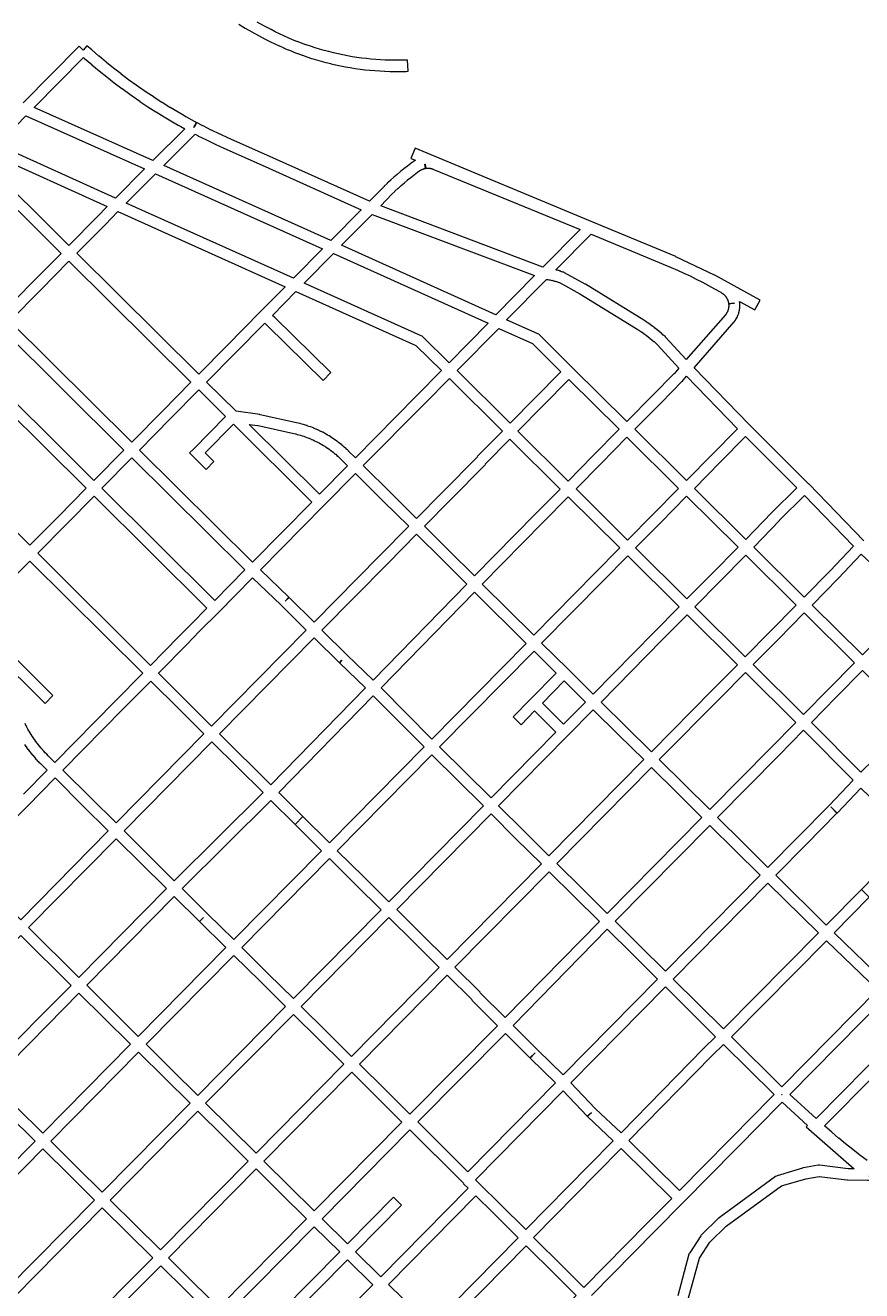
# Model space of a CAD drawing. Extents: x 0 to 1129, y 203 to 1017.
# Drawn here: x 406.3 to 474.3, y 851.8 to 954.7 of the extents above; entities that cross this region are included whole.
import ezdxf

# ---------------------------------------------------------------- set-up
doc = ezdxf.new("R2010")
doc.units = 0
doc.layers.get('0').update_dxf_attribs({"linetype": 'CONTINUOUS'})

msp = doc.modelspace()

# ---------------------------------------------------------------- linework, layer by layer
at = {"color": 1}
for points in [[(423.644184, 954.771629), (424.173362, 954.454129), (424.70254, 954.15074), (424.716538, 954.143696), (425.252761, 953.854418), (425.25976, 953.854418), (425.795982, 953.565141), (425.852426, 953.536918), (425.859425, 953.536918), (426.212181, 953.353474), (426.21918, 953.353474), (426.571958, 953.177085), (426.585956, 953.177085), (426.938734, 953.007752), (426.945733, 953.007752), (427.305577, 952.845474), (427.305577, 952.83843), (427.312576, 952.83843), (427.672421, 952.690263), (427.686419, 952.683219), (428.053308, 952.542108), (428.053308, 952.527996), (428.427264, 952.386885), (428.434263, 952.386885), (428.801152, 952.245774), (428.81515, 952.245774), (429.182039, 952.12583), (429.189038, 952.118786), (429.570015, 951.991786), (429.577015, 951.991786), (429.958015, 951.878897), (430.346081, 951.773063), (430.346081, 951.766019), (430.353081, 951.766019), (430.734081, 951.667241), (430.74108, 951.667241), (431.122057, 951.568463), (431.129056, 951.568463), (431.129056, 951.561419), (431.5171, 951.469697), (431.531324, 951.469697), (431.905258, 951.392086), (431.919256, 951.392086), (432.3073, 951.314475), (432.314299, 951.314475), (432.702343, 951.243919), (432.709343, 951.243919), (433.097387, 951.180419), (433.104386, 951.180419), (433.506564, 951.13103), (433.513563, 951.13103), (433.90163, 951.074586), (433.908629, 951.074586), (434.30374, 951.039308), (434.30374, 951.032264), (434.705895, 951.004042), (434.712895, 951.004042), (435.108006, 950.975819), (435.503117, 950.954664), (435.517115, 950.954664), (435.912226, 950.940553), (435.919225, 950.940553), (436.314336, 950.933509), (436.32856, 950.933509), (436.716605, 950.933509), (436.723604, 950.933509), (437.118715, 950.940553), (437.125714, 950.940553), (437.224492, 950.940553), (437.231491, 950.940553), (437.245489, 950.940553), (437.407778, 950.961708), (437.358378, 951.857764), (437.196111, 951.843653), (437.196111, 951.850697), (437.104378, 951.843653), (436.716334, 951.836608), (436.702335, 951.836608), (436.328402, 951.836608), (435.94738, 951.843653), (435.940381, 951.843653), (435.559381, 951.850697), (435.552382, 951.850697), (435.171404, 951.878919), (435.164405, 951.878919), (434.783405, 951.907141), (434.776406, 951.907141), (434.388339, 951.942419), (434.388339, 951.928308), (434.014406, 951.977697), (434.007407, 951.977697), (433.626407, 952.02003), (433.619408, 952.02003), (433.238385, 952.069419), (433.231386, 952.069419), (432.857453, 952.132919), (432.850454, 952.132919), (432.483565, 952.203475), (432.469567, 952.203475), (432.102678, 952.27403), (432.095679, 952.27403), (431.721723, 952.351641), (431.714724, 952.351641), (431.340791, 952.443364), (431.333791, 952.443364), (430.966903, 952.542141), (430.952679, 952.542141), (430.592857, 952.633864), (430.585857, 952.633864), (430.211924, 952.739697), (429.85208, 952.859641), (429.845081, 952.859641), (429.471147, 952.979586), (429.111303, 953.106586), (429.104304, 953.106586), (428.751503, 953.233586), (428.744504, 953.233586), (428.391726, 953.374697), (428.377728, 953.374697), (428.02495, 953.515808), (428.017951, 953.515808), (427.67224, 953.67103), (427.665241, 953.67103), (427.312441, 953.826253), (426.96673, 953.98853), (426.959731, 953.995575), (426.613997, 954.164908), (426.606998, 954.164908), (426.275398, 954.341297), (426.268399, 954.341297), (426.219022, 954.362452), (426.212023, 954.362452), (425.682867, 954.644674), (425.675868, 954.644674), (425.15378, 954.941008)], [(474.453125, 912.755593), (469.965792, 917.405204), (469.958793, 917.405204), (465.146904, 922.195926), (460.645459, 926.838482), (463.912193, 930.577926), (463.919192, 930.58497), (463.93319, 930.606126), (463.947188, 930.620237), (463.954187, 930.627281), (463.961186, 930.648436), (463.98241, 930.676659), (463.989409, 930.676659), (463.996408, 930.697814), (464.017631, 930.711925), (464.02463, 930.726036), (464.031629, 930.747192), (464.031629, 930.754236), (464.038628, 930.768347), (464.045627, 930.768347), (464.045627, 930.782458), (464.06685, 930.796569), (464.06685, 930.803614), (464.07385, 930.817725), (464.116183, 930.895336), (464.116183, 930.90238), (464.130181, 930.909424), (464.13718, 930.93058), (464.13718, 930.937624), (464.144179, 930.958779), (464.151178, 930.965824), (464.165402, 930.972868), (464.179401, 931.029312), (464.1864, 931.036357), (464.1864, 931.050468), (464.200398, 931.071623), (464.207397, 931.078667), (464.214396, 931.099823), (464.214396, 931.106867), (464.221395, 931.135089), (464.221395, 931.142133), (464.235394, 931.149178), (464.249618, 931.205622), (464.249618, 931.212666), (464.256617, 931.219711), (464.27784, 931.276155), (464.27784, 931.283199), (464.27784, 931.290244), (464.284839, 931.318466), (464.284839, 931.32551), (464.291838, 931.346666), (464.291838, 931.35371), (464.298837, 931.381932), (464.298837, 931.388976), (464.298837, 931.396021), (464.32006, 931.445409), (464.32006, 931.459521), (464.32006, 931.466565), (464.327059, 931.494787), (464.327059, 931.501831), (464.327059, 931.508876), (464.327059, 931.51592), (464.334058, 931.537075), (464.334058, 931.544119), (464.334058, 931.551164), (464.334058, 931.565275), (464.348057, 931.600553), (464.348057, 931.607597), (464.348057, 931.614641), (464.348057, 931.642863), (464.355056, 931.671086), (464.355056, 931.67813), (464.355056, 931.706352), (464.355056, 931.713396), (464.355056, 931.741619), (464.362055, 931.762774), (464.362055, 931.790996), (464.362055, 931.812152), (464.362055, 931.833307), (464.362055, 931.868585), (464.362055, 931.896807), (464.362055, 931.925029), (464.362055, 931.960307), (464.362055, 931.988529), (464.362055, 932.00264), (464.362055, 932.030862), (464.355056, 932.059085), (464.355056, 932.08024), (464.355056, 932.094351), (464.355056, 932.101395), (464.355056, 932.115507), (464.355056, 932.129618), (464.355056, 932.136662), (464.341058, 932.17194), (464.341058, 932.200162), (464.341058, 932.221317), (465.575791, 931.536928), (466.013213, 932.334206), (462.330236, 934.359151), (462.323236, 934.366195), (462.309238, 934.366195), (459.169527, 935.869028), (459.162528, 935.876073), (459.155529, 935.876073), (452.424552, 938.684184), (452.431551, 938.691228), (437.974729, 944.702561), (437.628995, 943.86295), (437.995884, 943.707728), (437.974661, 943.693617), (437.967662, 943.693617), (437.967662, 943.686573), (437.953664, 943.679528), (437.939665, 943.665417), (437.925667, 943.665417), (437.918668, 943.658373), (437.904444, 943.651329), (437.883221, 943.630173), (437.854999, 943.616062), (437.848, 943.616062), (437.819777, 943.594907), (437.819777, 943.587862), (437.812778, 943.587862), (437.791555, 943.573751), (437.784556, 943.573751), (437.763333, 943.552596), (437.756334, 943.552596), (437.756334, 943.545552), (437.742336, 943.538507), (437.728337, 943.524396), (437.643671, 943.467952), (437.636672, 943.453841), (437.354449, 943.242174), (437.072227, 943.023452), (437.072227, 943.016408), (436.797049, 942.797685), (436.79005, 942.797685), (436.521916, 942.564852), (436.514917, 942.564852), (436.514917, 942.557808), (436.246806, 942.324974), (436.239807, 942.324974), (435.985807, 942.092141), (435.978808, 942.092141), (435.978808, 942.07803), (435.717764, 941.845197), (435.710765, 941.831086), (435.463831, 941.598252), (435.456832, 941.584141), (434.271499, 940.384697), (425.931832, 944.117086), (422.813277, 945.521141), (422.806278, 945.521141), (422.1219, 945.838641), (422.107902, 945.838641), (421.423502, 946.170252), (421.416503, 946.170252), (420.746214, 946.508919), (420.739214, 946.515963), (420.22417, 946.784074), (420.22417, 946.77703), (420.012481, 946.381919), (420.005482, 946.388963), (420.217148, 946.79113), (420.061926, 946.868741), (420.054927, 946.868741), (419.384638, 947.242685), (419.384638, 947.228574), (419.180038, 947.355574), (418.721416, 947.61663), (418.714417, 947.61663), (418.065306, 948.004685), (418.051307, 948.004685), (417.409241, 948.413908), (417.402241, 948.413908), (416.767219, 948.816074), (416.76022, 948.830185), (416.132287, 949.253519), (416.125287, 949.253519), (415.497332, 949.683908), (415.490333, 949.690952), (415.320999, 949.817952), (415.314, 949.817952), (414.693111, 950.262452), (414.086311, 950.721063), (414.079312, 950.735174), (413.479601, 951.200841), (412.886934, 951.673563), (412.879935, 951.687674), (412.294335, 952.167452), (412.287336, 952.181563), (411.715825, 952.682507), (411.701827, 952.682507), (411.299649, 953.02823), (411.01036, 952.675452), (410.67876, 953.000007), (406.134982, 948.39273)], [(411.028444, 952.069611), (411.120155, 951.992), (411.705778, 951.491056), (411.705778, 951.484011), (411.712777, 951.484011), (412.298399, 950.990122), (412.298399, 950.983078), (412.312398, 950.983078), (412.912131, 950.496245), (412.91913, 950.489201), (413.525908, 950.009423), (413.532907, 950.009423), (414.153796, 949.543756), (414.160795, 949.536712), (414.781684, 949.085156), (414.788683, 949.085156), (414.97215, 948.951101), (414.97215, 948.944056), (415.607127, 948.513668), (415.614127, 948.499556), (416.263238, 948.069168), (416.270237, 948.069168), (416.919348, 947.645834), (416.933346, 947.645834), (417.582457, 947.243668), (417.589456, 947.243668), (417.589456, 947.229556), (418.259723, 946.834445), (418.732456, 946.57339), (418.944123, 946.453445), (418.944123, 946.446401), (418.951122, 946.446401), (419.261567, 946.277068), (416.650988, 943.687679), (407.013122, 947.998623), (411.028444, 952.069611)], [(406.343556, 947.314201), (415.988511, 943.003256), (413.631933, 940.625534), (404.036378, 944.978812), (406.343556, 947.314201)], [(420.094822, 945.832545), (420.3206, 945.712601), (420.327599, 945.705556), (421.011999, 945.359834), (421.025997, 945.359834), (421.717464, 945.028223), (421.731463, 945.021179), (422.437018, 944.703679), (422.437018, 944.689568), (425.555596, 943.299623), (433.591863, 939.694234), (431.129463, 937.196568), (417.547529, 943.292568), (420.094822, 945.832545)], [(403.359044, 944.294434), (412.961667, 939.941156), (412.136155, 939.101545), (409.843111, 936.780267), (402.822822, 943.744101), (403.359044, 944.294434)], [(402.187845, 943.102), (409.215178, 936.138167), (406.922111, 933.816889), (404.403266, 931.255722), (397.375933, 938.226611), (399.901845, 940.780722), (402.187845, 943.102)], [(416.870444, 942.608111), (430.459444, 936.512111), (428.095845, 934.113222), (414.506822, 940.223333), (416.870444, 942.608111)], [(438.777933, 943.384222), (438.784932, 943.384222), (438.841377, 943.052611), (438.855375, 943.059655), (438.876598, 943.059655), (438.883597, 943.059655), (438.890596, 943.059655), (438.911819, 943.059655), (438.925818, 943.059655), (438.939816, 943.0667), (438.953814, 943.0667), (438.960813, 943.0667), (438.99608, 943.0667), (439.003079, 943.0667), (439.017303, 943.0667), (439.024302, 943.0667), (439.031301, 943.0667), (439.052524, 943.0667), (439.059523, 943.0667), (439.066522, 943.0667), (439.087745, 943.0667), (439.094745, 943.0667), (439.130034, 943.059655), (439.144032, 943.059655), (439.158256, 943.059655), (439.165255, 943.059655), (439.172254, 943.059655), (439.193477, 943.059655), (439.228744, 943.052611), (439.235743, 943.052611), (439.242742, 943.052611), (439.249741, 943.052611), (439.263739, 943.045567), (439.270738, 943.045567), (439.277737, 943.045567), (439.30596, 943.031456), (439.312959, 943.031456), (439.319958, 943.031456), (439.341181, 943.024411), (439.34818, 943.024411), (439.369403, 943.017367), (439.376402, 943.017367), (439.383401, 943.017367), (439.390401, 943.010323), (439.404399, 943.010323), (439.418397, 943.010323), (439.425396, 942.996212), (451.37753, 938.07849), (448.364796, 935.03049), (435.185018, 940.018767), (436.08813, 940.943045), (436.095129, 940.950089), (436.33504, 941.182923), (436.342039, 941.189967), (436.588995, 941.429856), (436.588995, 941.422812), (436.835928, 941.648589), (436.842927, 941.655634), (437.103972, 941.881411), (437.357972, 942.100134), (437.364971, 942.107178), (437.633104, 942.318845), (437.633104, 942.3118), (437.894149, 942.530523), (437.901148, 942.530523), (438.176326, 942.742189), (438.176326, 942.735145), (438.275103, 942.812756), (438.289102, 942.8198), (438.296101, 942.826845), (438.310325, 942.840956), (438.317324, 942.840956), (438.324323, 942.848), (438.331322, 942.855044), (438.34532, 942.855044), (438.352319, 942.862089), (438.359319, 942.8762), (438.366318, 942.8762), (438.387541, 942.890311), (438.39454, 942.890311), (438.401539, 942.897355), (438.415537, 942.911466), (438.429535, 942.91851), (438.436535, 942.91851), (438.450759, 942.925555), (438.457758, 942.925555), (438.48598, 942.94671), (438.499978, 942.953754), (438.5282, 942.960799), (438.535199, 942.967843), (438.542199, 942.967843), (438.556197, 942.967843), (438.591486, 942.988998), (438.598485, 942.988998), (438.626707, 942.996042), (438.640705, 943.003087), (438.661929, 943.017198), (438.676153, 943.024242), (438.683152, 943.024242), (438.690151, 943.024242), (438.711374, 943.031286), (438.718373, 943.031286), (438.725372, 943.031286), (438.73937, 943.031286), (438.746369, 943.031286), (438.753369, 943.038331), (438.809813, 943.052442), (438.823811, 943.052442), (438.777933, 943.384222)], [(413.829489, 939.546011), (427.418511, 933.428845), (425.421778, 931.410956), (422.670111, 928.624011), (420.391178, 926.309789), (410.485178, 936.145234), (412.778222, 938.466511), (413.829489, 939.546011)], [(434.488155, 939.313178), (447.682067, 934.331956), (444.5494, 931.156956), (432.0046, 936.8014), (434.488155, 939.313178)], [(452.275222, 937.6904), (458.780444, 934.995178), (459.295489, 934.776456), (459.302488, 934.776456), (459.810488, 934.543622), (460.318488, 934.310789), (460.325487, 934.310789), (460.82642, 934.056789), (461.320309, 933.802789), (461.327308, 933.802789), (461.82122, 933.541734), (462.315086, 933.266567), (462.808997, 932.984345), (462.808997, 932.9773), (462.822996, 932.9773), (462.83722, 932.970256), (462.858443, 932.949101), (462.872441, 932.942056), (462.87944, 932.935012), (462.893664, 932.935012), (462.900663, 932.935012), (462.914661, 932.913857), (462.935884, 932.906813), (462.942884, 932.899768), (462.949883, 932.885657), (462.963881, 932.885657), (462.97088, 932.878613), (462.977879, 932.871569), (462.984878, 932.864524), (462.998876, 932.864524), (463.005876, 932.843369), (463.019874, 932.836325), (463.034098, 932.82928), (463.041097, 932.815169), (463.048096, 932.815169), (463.055095, 932.808125), (463.062094, 932.794014), (463.076092, 932.794014), (463.083092, 932.779903), (463.09709, 932.765792), (463.111088, 932.758747), (463.118087, 932.737592), (463.125086, 932.737592), (463.125086, 932.730548), (463.153308, 932.702326), (463.160308, 932.695281), (463.181531, 932.674126), (463.195529, 932.660015), (463.195529, 932.652971), (463.202528, 932.652971), (463.202528, 932.638859), (463.223751, 932.624748), (463.223751, 932.617704), (463.237749, 932.596549), (463.251748, 932.582438), (463.258747, 932.568326), (463.265746, 932.554215), (463.272745, 932.547171), (463.272745, 932.53306), (463.293968, 932.518949), (463.307966, 932.483671), (463.321964, 932.462516), (463.321964, 932.455471), (463.328964, 932.455471), (463.328964, 932.448427), (463.335963, 932.427272), (463.342962, 932.420228), (463.342962, 932.413183), (463.35696, 932.406139), (463.35696, 932.392028), (463.35696, 932.384984), (463.35696, 932.377939), (463.363959, 932.356784), (463.370958, 932.34974), (463.377957, 932.335629), (463.391956, 932.307406), (463.391956, 932.300362), (463.398955, 932.279207), (463.398955, 932.272162), (463.405954, 932.24394), (463.412953, 932.229829), (463.412953, 932.215718), (463.412953, 932.201607), (463.419952, 932.194563), (463.419952, 932.16634), (463.43395, 932.16634), (463.43395, 932.159296), (463.43395, 932.145185), (463.43395, 932.138141), (463.43395, 932.12403), (463.440949, 932.095807), (463.440949, 932.067585), (463.447948, 932.032307), (463.454948, 932.032307), (463.842992, 932.095807), (463.927658, 932.095807), (463.454948, 932.032307), (463.454948, 932.011152), (463.454948, 932.004108), (463.461947, 931.989997), (463.461947, 931.961774), (463.461947, 931.947663), (463.461947, 931.926508), (463.461947, 931.898286), (463.461947, 931.87713), (463.461947, 931.855975), (463.461947, 931.841864), (463.461947, 931.813642), (463.454948, 931.792486), (463.454948, 931.778375), (463.454948, 931.771331), (463.454948, 931.750176), (463.454948, 931.743131), (463.447948, 931.721976), (463.447948, 931.707865), (463.447948, 931.700821), (463.447948, 931.686709), (463.43395, 931.679665), (463.43395, 931.665554), (463.43395, 931.651443), (463.43395, 931.637332), (463.426951, 931.60911), (463.426951, 931.602065), (463.419952, 931.602065), (463.419952, 931.58091), (463.412953, 931.559755), (463.412953, 931.545643), (463.398955, 931.531532), (463.398955, 931.50331), (463.391956, 931.496266), (463.384956, 931.468044), (463.377957, 931.453933), (463.377957, 931.439821), (463.363959, 931.418666), (463.35696, 931.418666), (463.35696, 931.404555), (463.349961, 931.390444), (463.328738, 931.355166), (463.328738, 931.348122), (463.321739, 931.334011), (463.31474, 931.326966), (463.31474, 931.319922), (463.293516, 931.277589), (463.286517, 931.277589), (463.286517, 931.256433), (463.279518, 931.249389), (463.258295, 931.228234), (463.258295, 931.22119), (463.244071, 931.207078), (463.244071, 931.192967), (463.222848, 931.178856), (463.222848, 931.171812), (463.215849, 931.157701), (463.20885, 931.14359), (460.012694, 927.502923), (458.326405, 929.337367), (458.312407, 929.351479), (458.291184, 929.372634), (458.150073, 929.499634), (458.143074, 929.499634), (457.987852, 929.640745), (457.973853, 929.654856), (457.811587, 929.795967), (457.642254, 929.937078), (457.635254, 929.937078), (457.465921, 930.064078), (457.465921, 930.07819), (457.289521, 930.20519), (457.113143, 930.33219), (457.113143, 930.339234), (457.106144, 930.339234), (456.936811, 930.466234), (456.929812, 930.466234), (456.753412, 930.586178), (456.739413, 930.593222), (456.563013, 930.713167), (456.556014, 930.713167), (456.556014, 930.720211), (451.821748, 933.6271), (451.814748, 933.6271), (451.80075, 933.641211), (450.121505, 934.565489), (450.093283, 934.5796), (450.058017, 934.600755), (450.001572, 934.614867), (449.994573, 934.614867), (449.916951, 934.650144), (449.909952, 934.650144), (449.825285, 934.678367), (449.818286, 934.678367), (449.818286, 934.685411), (449.733619, 934.706566), (449.733619, 934.71361), (449.641886, 934.741833), (449.634887, 934.741833), (449.557264, 934.770055), (449.543266, 934.770055), (449.536267, 934.770055), (449.458667, 934.784166), (449.451668, 934.784166), (449.451668, 934.79121), (449.409335, 934.798255), (452.275222, 937.6904)], [(409.850155, 935.503189), (419.763222, 925.667745), (417.470155, 923.346467), (414.944289, 920.792356), (405.045333, 930.620722), (407.564155, 933.181889), (409.850155, 935.503189)], [(431.334333, 936.124078), (443.907333, 930.458467), (440.746444, 927.248189), (438.594511, 929.350745), (438.538067, 929.414245), (438.460444, 929.449523), (428.970734, 933.718134), (431.334333, 936.124078)], [(448.641622, 934.021534), (448.676889, 934.01449), (448.690887, 934.01449), (448.761443, 934.007445), (448.839065, 933.993334), (448.839065, 934.000378), (448.909598, 933.979223), (448.923822, 933.979223), (449.001422, 933.965112), (449.079022, 933.943957), (449.079022, 933.958068), (449.1496, 933.929846), (449.156599, 933.929846), (449.227154, 933.90869), (449.241153, 933.90869), (449.297597, 933.894579), (449.31882, 933.894579), (449.389353, 933.866357), (449.389353, 933.873401), (449.459931, 933.852246), (449.46693, 933.852246), (449.530419, 933.83109), (449.530419, 933.824046), (449.544643, 933.824046), (449.608132, 933.795824), (449.615131, 933.795824), (449.678642, 933.781713), (449.685641, 933.767602), (449.69964, 933.767602), (449.706639, 933.760557), (451.364683, 932.843335), (456.07075, 929.950557), (456.084748, 929.943513), (456.23997, 929.844735), (456.246969, 929.837691), (456.409258, 929.724802), (456.416258, 929.724802), (456.585591, 929.597802), (456.585591, 929.604846), (456.740836, 929.484902), (456.754834, 929.477858), (456.910079, 929.357913), (456.917078, 929.350869), (457.0723, 929.230925), (457.079299, 929.230925), (457.227455, 929.103925), (457.234454, 929.09688), (457.389698, 928.96988), (457.396698, 928.962836), (457.544853, 928.82878), (457.657742, 928.722947), (457.685964, 928.701792), (459.421653, 926.810903), (459.019475, 926.352292), (459.005477, 926.338181), (457.319188, 924.630736), (455.188433, 922.478792), (450.778699, 926.846181), (448.577366, 929.033403), (448.090521, 929.513181), (448.041144, 929.569625), (447.956477, 929.604903), (445.416477, 930.747903), (448.641622, 934.021534)], [(428.2934, 933.033767), (438.030067, 928.645212), (440.118511, 926.606156), (438.093556, 924.55299), (433.126444, 919.515323), (432.576111, 920.058601), (432.562113, 920.079756), (432.456268, 920.185589), (432.44227, 920.185589), (432.336425, 920.291423), (432.329426, 920.291423), (432.223582, 920.383145), (432.223582, 920.397256), (432.110693, 920.481923), (432.110693, 920.488967), (431.997804, 920.580689), (431.997804, 920.587734), (431.983806, 920.587734), (431.870917, 920.679456), (431.870917, 920.6865), (431.758028, 920.771167), (431.751029, 920.771167), (431.631096, 920.862889), (431.631096, 920.869933), (431.624097, 920.869933), (431.511208, 920.961655), (431.504209, 920.961655), (431.384253, 921.039266), (431.384253, 921.046311), (431.377254, 921.046311), (431.257321, 921.123922), (431.130298, 921.208589), (431.130298, 921.215633), (431.123299, 921.215633), (430.996299, 921.293244), (430.9893, 921.293244), (430.869367, 921.370855), (430.742367, 921.441411), (430.735367, 921.441411), (430.735367, 921.455522), (430.601323, 921.526077), (430.467279, 921.596633), (430.46028, 921.596633), (430.340324, 921.667188), (430.326326, 921.667188), (430.199303, 921.723633), (430.185305, 921.737744), (430.065349, 921.787133), (430.05835, 921.794177), (429.924306, 921.850622), (429.917307, 921.857666), (429.783263, 921.91411), (429.776263, 921.91411), (429.776263, 921.921154), (429.642219, 921.970543), (429.63522, 921.970543), (429.501176, 922.026988), (429.494177, 922.026988), (429.353066, 922.076377), (429.211954, 922.125766), (429.197956, 922.13281), (429.070934, 922.175143), (429.056935, 922.175143), (428.915824, 922.217477), (428.908825, 922.217477), (428.774781, 922.252754), (428.767782, 922.252754), (428.767782, 922.259799), (428.626671, 922.295076), (428.619672, 922.295076), (428.478561, 922.330354), (428.471561, 922.330354), (428.33045, 922.365632), (425.381228, 923.021799), (425.36723, 923.021799), (425.346007, 923.028843), (423.426896, 923.311065), (421.035074, 925.674676), (423.321074, 927.988898), (425.755252, 930.458343), (425.94574, 930.267843), (430.51774, 925.815787), (431.138629, 926.457843), (426.573696, 930.916954), (426.390229, 931.093343), (428.2934, 933.033767)], [(404.410333, 929.971656), (414.302222, 920.143267), (411.882155, 917.680878), (401.976155, 927.509267), (404.410333, 929.971656)], [(444.775178, 930.042212), (447.512734, 928.814545), (447.943111, 928.391212), (449.826956, 926.52149), (447.703222, 924.369545), (445.699444, 922.337545), (441.395556, 926.613167), (444.775178, 930.042212)], [(401.341178, 926.867212), (411.247178, 917.038823), (408.968222, 914.724601), (406.675178, 912.410378), (396.790333, 922.245778), (399.062222, 924.552944), (401.341178, 926.867212)], [(440.760556, 925.971111), (445.071489, 921.695444), (443.018333, 919.621111), (443.046556, 919.599956), (440.189044, 916.707178), (438.093556, 914.590511), (436.054511, 916.622511), (433.768511, 918.887345), (438.735622, 923.917956), (440.760556, 925.971111)], [(460.0434, 926.147545), (464.177933, 921.88599), (462.124778, 919.79049), (460.029266, 917.673823), (455.838289, 921.836601), (457.962, 923.995601), (459.662378, 925.717156), (459.676602, 925.724201), (459.683601, 925.731245), (460.0434, 926.147545)], [(420.405266, 925.032722), (422.578378, 922.873722), (419.967845, 920.227889), (419.650333, 919.910389), (419.967845, 919.592889), (420.990889, 918.576889), (421.625889, 919.218944), (420.9274, 919.910389), (423.220444, 922.245778), (429.577489, 915.924), (424.765622, 911.0345), (415.586333, 920.150278), (418.112222, 922.711444), (420.405266, 925.032722)], [(450.469, 925.879389), (454.561222, 921.836556), (452.430444, 919.677556), (450.405489, 917.624389), (446.320333, 921.674278), (448.352333, 923.7345), (450.469, 925.879389)], [(424.504556, 922.238722), (425.188956, 922.139944), (425.224222, 922.1329), (428.131111, 921.490845), (428.258111, 921.462622), (428.272109, 921.455578), (428.384998, 921.427356), (428.398996, 921.427356), (428.525996, 921.392078), (428.652996, 921.3568), (428.659996, 921.3568), (428.786973, 921.314467), (428.793972, 921.314467), (428.928016, 921.265078), (429.047972, 921.222745), (429.174972, 921.180411), (429.181971, 921.180411), (429.301927, 921.123967), (429.301927, 921.138078), (429.428927, 921.081634), (429.435926, 921.074589), (429.548815, 921.032256), (429.563039, 921.018145), (429.675928, 920.975812), (429.682927, 920.968767), (429.795816, 920.912323), (429.809814, 920.912323), (429.92977, 920.855878), (430.042659, 920.792378), (430.056657, 920.792378), (430.169546, 920.728878), (430.176545, 920.728878), (430.282367, 920.665378), (430.289366, 920.658334), (430.409322, 920.587779), (430.409322, 920.594823), (430.522211, 920.524267), (430.52921, 920.517223), (430.635054, 920.453723), (430.642054, 920.446679), (430.747898, 920.376123), (430.761896, 920.376123), (430.867741, 920.305568), (430.87474, 920.298523), (430.980585, 920.227968), (430.987584, 920.220924), (431.086384, 920.150368), (431.093383, 920.136257), (431.199228, 920.058646), (431.30505, 919.981035), (431.312049, 919.97399), (431.410804, 919.889324), (431.417803, 919.88228), (431.516581, 919.804668), (431.52358, 919.804668), (431.622381, 919.712946), (431.721136, 919.621224), (431.728135, 919.621224), (431.826913, 919.522446), (431.92569, 919.430724), (431.939689, 919.416613), (432.490022, 918.873335), (430.211089, 916.566168), (424.504556, 922.238722)], [(445.685333, 921.032222), (449.770511, 916.982333), (447.745556, 914.929167), (442.806667, 909.912667), (440.781711, 911.916444), (438.735622, 913.948444), (440.831111, 916.072167), (443.709778, 918.979056), (443.681556, 919.000211), (445.685333, 921.032222)], [(455.196222, 921.1945), (459.394289, 917.031722), (457.263489, 914.879778), (455.238556, 912.833667), (451.0546, 916.989389), (453.079556, 919.042556), (455.196222, 921.1945)], [(464.812956, 921.243889), (469.003933, 917.088167), (466.964889, 915.063222), (466.95789, 915.063222), (464.848267, 912.890111), (460.671378, 917.031722), (462.766867, 919.155444), (464.812956, 921.243889)], [(414.951333, 919.508234), (424.1306, 910.399511), (421.696444, 907.930067), (412.524222, 917.045845), (414.951333, 919.508234)], [(433.133489, 918.238256), (435.419489, 915.973423), (437.458556, 913.948478), (435.087889, 911.542534), (429.768, 906.152089), (427.728956, 908.169978), (427.411444, 907.852478), (427.721889, 908.177034), (425.407667, 910.413645), (430.544111, 915.606534), (433.133489, 918.238256)], [(411.889222, 916.396756), (421.061444, 907.288034), (419.826734, 906.046256), (419.833733, 906.046256), (418.782466, 904.987923), (416.475288, 902.638423), (407.317177, 911.768312), (409.610244, 914.096645), (411.889222, 916.396756)], [(450.412556, 916.340323), (454.6106, 912.191656), (452.585667, 910.131434), (447.618556, 905.093767), (443.427556, 909.256545), (448.394667, 914.294212), (450.412556, 916.340323)], [(460.029266, 916.396756), (464.220289, 912.241034), (462.096556, 910.089089), (460.071622, 908.042978), (455.8806, 912.191645), (457.905556, 914.244812), (460.029266, 916.396756)], [(469.631889, 916.453201), (473.597111, 912.332756), (471.706222, 910.336034), (471.713221, 910.336034), (469.58951, 908.191145), (465.490244, 912.248089), (467.599844, 914.428256), (467.599844, 914.4353), (469.631889, 916.453201)], [(438.1006, 913.31349), (440.146734, 911.274434), (442.192822, 909.24949), (434.572822, 901.453101), (432.456155, 903.478045), (430.410067, 905.510045), (435.737, 910.907545), (438.1006, 913.31349)], [(464.862333, 911.606056), (468.947489, 907.549112), (466.823778, 905.390112), (464.805889, 903.336945), (460.713667, 907.400945), (462.745667, 909.454112), (464.862333, 911.606056)], [(474.239178, 911.697767), (477.992734, 908.162934), (478.465444, 907.697267), (476.440511, 905.644101), (474.323845, 903.492156), (470.231622, 907.549101), (472.355333, 909.701045), (472.355333, 909.708089), (474.239178, 911.697767)], [(404.424106, 908.84029), (406.675178, 911.126279)], [(406.675178, 911.126279), (415.8474, 902.003445), (413.596667, 899.731556), (413.603666, 899.724512), (408.707133, 894.757401), (408.163844, 895.293623), (408.050955, 895.420623), (408.043956, 895.420623), (407.924023, 895.533512), (407.924023, 895.540556), (407.811134, 895.653445), (407.811134, 895.667556), (407.698245, 895.787501), (407.698245, 895.794545), (407.585356, 895.921545), (407.592355, 895.921545), (407.479466, 896.055601), (407.373644, 896.182601), (407.267822, 896.316656), (407.267822, 896.323701), (407.169022, 896.450701), (407.162023, 896.457745), (407.063245, 896.5918), (407.063245, 896.598845), (406.964467, 896.7329), (406.964467, 896.739944), (406.865689, 896.874), (406.865689, 896.881044), (406.781023, 897.0151), (406.774023, 897.022144), (406.689357, 897.163255), (406.682358, 897.170299), (406.604735, 897.304355), (406.597736, 897.311399), (406.51307, 897.45251), (406.51307, 897.466622), (406.435447, 897.607733), (406.435447, 897.614777), (406.357847, 897.755888), (406.350848, 897.762932), (406.280315, 897.911099)], [(455.252667, 911.556668), (459.4366, 907.39389), (457.411667, 905.333668), (452.451622, 900.296001), (450.405489, 902.335056), (448.2606, 904.458779), (453.227711, 909.496445), (455.252667, 911.556668)], [(424.772667, 909.764556), (427.086889, 907.535001), (429.133, 905.510056), (421.442444, 897.706612), (419.4034, 899.738612), (417.1174, 902.003445), (419.424556, 904.352945), (420.468778, 905.411279), (422.021, 906.977612), (424.772667, 909.764556)], [(442.813711, 908.593334), (447.004734, 904.430556), (439.335333, 896.655334), (435.207845, 900.811056), (442.813711, 908.593334)], [(460.078667, 906.75889), (464.170889, 902.69489), (462.153, 900.641723), (457.178822, 895.618168), (455.139778, 897.636056), (453.0866, 899.661001), (458.060778, 904.705723), (460.078667, 906.75889)], [(469.5966, 906.907056), (473.688822, 902.850112), (471.565111, 900.698168), (469.540155, 898.652056), (465.447933, 902.701945), (467.472889, 904.755112), (469.5966, 906.907056)], [(404.720439, 902.716068), (406.928839, 900.52179), (407.902483, 899.555179), (408.537506, 900.190179), (407.563817, 901.15679), (402.716661, 905.968679)], [(429.775044, 904.875), (431.821178, 902.835944), (432.032822, 903.054667), (431.828222, 902.835944), (433.937845, 900.803944), (426.247266, 892.929944), (422.084511, 897.0645), (429.775044, 904.875)], [(447.646778, 903.7955), (449.453, 902.010444), (447.350444, 899.886722), (445.953444, 898.454444), (446.588444, 897.819444), (447.682067, 898.934222), (449.403622, 897.219722), (444.147222, 891.885722), (439.970333, 896.013222), (447.646778, 903.7955)], [(416.489444, 901.361333), (418.768378, 899.0965), (420.807444, 897.0645), (413.681333, 889.832556), (411.642289, 891.8575), (409.349222, 894.129389), (414.245778, 899.0965), (416.489444, 901.361333)], [(450.088, 901.375456), (451.8166, 899.6539), (450.0386, 897.854734), (448.317044, 899.569234), (450.088, 901.375456)], [(464.812956, 902.052789), (468.905178, 898.0029), (466.880222, 895.949734), (461.920155, 890.912067), (459.874067, 892.944067), (457.820889, 894.976067), (462.795044, 900.006667), (464.812956, 902.052789)], [(474.330889, 902.215056), (478.416067, 898.158111), (476.2994, 896.013222), (474.203889, 893.945944), (470.182222, 898.009944), (472.207178, 900.063111), (474.330889, 902.215056)], [(434.579889, 900.168944), (438.700333, 896.013222), (431.009778, 888.209778), (428.864889, 890.347611), (428.229889, 889.6985), (430.374778, 887.567722), (423.241622, 880.342833), (421.096734, 882.452444), (419.043556, 884.505611), (426.254333, 891.659944), (428.222822, 889.6985), (428.864889, 890.347611), (426.896378, 892.302), (434.579889, 900.168944)], [(452.458667, 899.018889), (454.504778, 897.001), (456.550889, 894.976056), (448.853266, 887.165556), (446.807178, 889.197556), (444.761044, 891.229556), (450.356111, 896.902222), (452.458667, 899.018889)], [(469.547222, 897.367889), (473.568889, 893.303889), (471.614511, 891.250722), (469.102734, 888.710722), (466.6474, 886.220111), (464.601266, 888.252111), (462.555178, 890.277056), (467.522289, 895.314722), (469.547222, 897.367889)], [(406.2236, 896.217822), (406.322355, 896.076711), (406.329354, 896.069667), (406.428132, 895.928556), (406.435131, 895.921511), (406.540976, 895.7804), (406.547975, 895.773356), (406.653819, 895.632245), (406.667818, 895.618134), (406.77364, 895.477023), (406.780639, 895.477023), (406.893528, 895.335911), (406.900527, 895.328867), (407.02046, 895.194812), (407.140393, 895.067812), (407.140393, 895.053701), (407.267416, 894.926701), (407.267416, 894.912589), (407.274415, 894.912589), (407.394348, 894.792645), (407.394348, 894.785601), (407.408572, 894.785601), (407.528505, 894.658601), (407.528505, 894.651556), (408.071772, 894.12239), (406.145616, 892.168001)], [(421.449489, 896.422444), (425.619333, 892.294944), (418.401489, 885.133556), (414.3234, 889.1905), (421.449489, 896.422444)], [(439.342378, 895.371167), (443.5334, 891.215444), (435.842822, 883.419056), (433.803778, 885.451056), (433.796779, 885.451056), (431.644823, 887.574778), (439.342378, 895.371167)], [(457.192956, 894.341078), (459.239044, 892.309078), (461.285178, 890.270023), (453.587556, 882.473634), (451.541444, 884.505634), (449.488289, 886.530578), (457.192956, 894.341078)], [(408.714222, 893.487345), (411.007266, 891.2084), (413.046333, 889.190511), (405.927266, 881.965622), (401.588111, 886.262456), (403.881178, 888.583734), (406.470556, 891.2084), (408.714222, 893.487345)], [(474.210956, 892.661856), (478.373711, 888.640189), (476.334667, 886.5588), (476.341666, 886.5588), (474.246177, 884.428023), (474.888244, 883.800078), (476.983733, 885.9238), (479.142733, 888.153356), (485.54211, 886.403578), (481.068911, 881.8598), (476.179399, 876.892689), (472.023666, 880.893189), (474.888244, 883.793023), (474.246222, 884.428), (471.381667, 881.528167), (467.289444, 885.585111), (469.744778, 888.075722), (472.256556, 890.622778), (471.748556, 891.130778), (472.270667, 890.636889), (474.210956, 892.661856)], [(444.147222, 890.566333), (446.172155, 888.548444), (448.239444, 886.502333), (440.570067, 878.727111), (438.531, 880.752056), (436.484889, 882.784056), (444.147222, 890.566333)], [(461.920155, 889.635), (463.966289, 887.610056), (466.012378, 885.578056), (458.314778, 877.774611), (456.275711, 879.799556), (454.222556, 881.838611), (461.920155, 889.635)], [(413.688378, 888.548444), (417.766511, 884.498556), (410.647444, 877.266611), (406.562289, 881.323556), (413.688378, 888.548444)], [(431.016822, 886.932722), (433.161711, 884.809), (435.207845, 882.777), (428.081711, 875.545056), (426.042667, 877.562944), (423.883667, 879.707833), (431.016822, 886.932722)], [(448.881489, 885.867333), (450.906444, 883.863556), (452.952556, 881.8245), (445.297266, 874.006944), (443.237044, 876.038944), (443.258267, 876.0601), (441.212156, 878.0921), (448.881489, 885.867333)], [(466.654444, 884.936), (470.746667, 880.886111), (463.049044, 873.082667), (458.956822, 877.139611), (466.654444, 884.936)], [(418.408556, 883.8565), (420.454667, 881.817444), (420.779222, 882.134944), (420.461711, 881.810389), (422.6066, 879.700778), (415.480511, 872.475889), (413.335622, 874.599611), (411.289489, 876.631611), (418.408556, 883.8565)], [(435.849889, 882.134944), (437.896, 880.102944), (439.935044, 878.078), (432.816, 870.846056), (430.769889, 872.878056), (428.723778, 874.910056), (435.849889, 882.134944)], [(453.5946, 881.196556), (455.633667, 879.1575), (457.686822, 877.132556), (450.010378, 869.343222), (447.950155, 871.361111), (445.939333, 873.364889), (453.5946, 881.196556)], [(405.934333, 880.681511), (410.019489, 876.624567), (407.493622, 874.0634), (407.486623, 874.0634), (402.879334, 869.399678), (400.84029, 871.417567), (398.794179, 873.449567), (403.041623, 877.760511), (405.934333, 880.681511)], [(471.395778, 880.251134), (475.551489, 876.250634), (467.790378, 868.383689), (463.698155, 872.447689), (471.395778, 880.251134)], [(423.248667, 879.065834), (425.4006, 876.928001), (427.453778, 874.903056), (420.3206, 867.678168), (418.274511, 869.710168), (416.122556, 871.840945), (423.248667, 879.065834)], [(440.577111, 877.443045), (442.602067, 875.439267), (442.580844, 875.418112), (444.683399, 873.343779), (437.543177, 866.154168), (435.50411, 868.179112), (433.450955, 870.211112), (440.577111, 877.443045)], [(410.661556, 875.989601), (412.7006, 873.964656), (414.852556, 871.833878), (407.7194, 864.601934), (405.574511, 866.725656), (403.521333, 868.757656), (408.1286, 873.428434), (410.661556, 875.989601)], [(458.321845, 876.497601), (462.399933, 872.433601), (461.461556, 871.537545), (461.454556, 871.530501), (461.447557, 871.530501), (454.709513, 864.637223), (452.635157, 866.598668), (452.621159, 866.612779), (452.61416, 866.619823), (450.638604, 868.701212), (458.321845, 876.497601)], [(476.186511, 875.622712), (478.2326, 873.576601), (474.627222, 869.914767), (470.577333, 865.801378), (468.439489, 867.755767), (476.186511, 875.622712)], [(428.088778, 874.268056), (430.134889, 872.243112), (432.181, 870.211112), (425.047845, 862.979111), (423.001711, 865.004056), (420.955622, 867.043111), (428.088778, 874.268056)], [(445.325489, 872.701678), (447.308111, 870.726122), (447.731444, 871.149456), (447.315178, 870.719067), (449.3754, 868.701178), (442.256333, 861.476289), (440.2314, 863.494178), (438.185266, 865.519122), (445.325489, 872.701678)], [(463.042, 871.805622), (467.148333, 867.741622), (466.767333, 867.367678), (466.767333, 867.360634), (465.497333, 866.062411), (459.457778, 859.938189), (457.4046, 861.970189), (455.358511, 864.009245), (462.096556, 870.895467), (463.042, 871.805622)], [(415.4946, 871.198845), (417.639489, 869.068067), (419.685622, 867.036067), (412.5454, 859.811178), (410.5134, 861.829067), (408.361444, 863.9669), (415.4946, 871.198845)], [(432.823044, 869.569), (434.862111, 867.544056), (436.908222, 865.512056), (429.775044, 858.280111), (427.736, 860.305056), (425.689889, 862.344111), (432.823044, 869.569)], [(474.713221, 862.379524), (474.127621, 862.809913), (474.120622, 862.816958), (473.549111, 863.268513), (473.535113, 863.268513), (472.963601, 863.727124), (472.399157, 864.192791), (472.392158, 864.199835), (471.83478, 864.679613), (471.277402, 865.173502), (471.24918, 865.201724), (475.277891, 869.279835)], [(402.886333, 868.1085), (404.939489, 866.090611), (407.091444, 863.959833), (399.958289, 856.734944), (397.8134, 858.858667), (395.774333, 860.883611), (402.886333, 868.1085)], [(450.003333, 868.052056), (451.971845, 865.984778), (452.303444, 866.295222), (451.993, 865.963611), (454.074378, 863.988056), (452.098822, 861.977222), (446.962378, 856.770222), (444.916289, 858.802222), (444.90929, 858.802222), (443.20889, 860.4885), (442.87729, 860.820111), (450.003333, 868.052056)], [(467.790378, 867.748678), (467.797377, 867.741634), (467.790378, 867.734589), (467.783378, 867.741634), (467.790378, 867.748678)], [(420.3206, 866.401067), (422.366734, 864.369067), (424.419889, 862.337067), (417.293778, 855.112178), (415.2406, 857.144178), (413.187444, 859.169122), (420.3206, 866.401067)], [(452.324645, 851.422077), (457.468156, 856.643188), (459.789445, 858.985633), (466.139445, 865.427355), (467.402378, 866.725577), (467.409378, 866.732622), (467.797444, 867.120734)], [(467.797444, 867.120734), (469.864734, 865.2369), (469.751845, 865.1099), (473.6606, 861.709122), (473.166734, 861.716167), (470.852511, 862.005444), (470.789, 862.012489), (470.782001, 862.012489), (470.718512, 861.998378), (469.526135, 861.779655), (469.497912, 861.779655), (469.46969, 861.765544), (467.409468, 861.151711), (467.33889, 861.123489), (467.275401, 861.081155), (462.682223, 857.729766), (462.654001, 857.708611), (462.625779, 857.6945), (461.257023, 856.346889), (461.221734, 856.311611), (461.200511, 856.262222), (460.290333, 854.886389), (460.255044, 854.829944), (460.233821, 854.759389), (459.316599, 851.393889)], [(437.550289, 864.877078), (439.589333, 862.852134), (439.589333, 862.845089), (439.596332, 862.845089), (441.931733, 860.516756), (441.91051, 860.495601), (442.277398, 860.135767), (435.179532, 852.92499), (433.126354, 854.971101), (436.872865, 858.76699), (436.230799, 859.40199), (432.484287, 855.606101), (430.417021, 857.645156), (437.550289, 864.877078)], [(407.733489, 863.324901), (409.878378, 861.194123), (411.910378, 859.169179), (404.791333, 851.94429), (402.752289, 853.955123), (400.600333, 856.092957), (407.733489, 863.324901)], [(454.730556, 863.367234), (456.769622, 861.335234), (458.829845, 859.296179), (456.826067, 857.27829), (451.689622, 852.064234), (449.996289, 853.750512), (447.611489, 856.128234), (452.740889, 861.342222), (454.730556, 863.367234)], [(425.054889, 861.702123), (427.101, 859.670123), (429.140067, 857.638123), (422.021, 850.427346), (419.974889, 852.445234), (417.935845, 854.470179), (425.054889, 861.702123)], [(460.164846, 851.10443), (461.082068, 854.448764), (461.928735, 855.746986), (463.262246, 857.038153), (467.74958, 860.31193), (469.739224, 860.904597), (470.818735, 861.095097), (473.062402, 860.812875), (473.0764, 860.812875), (473.104622, 860.812875), (474.734444, 860.777597), (474.769733, 860.777597), (474.819111, 860.791708), (474.946133, 860.805819), (474.895333, 861.137679)], [(442.919556, 859.50079), (444.281266, 858.160234), (446.348556, 856.100012), (439.271845, 848.910401), (435.821667, 852.297068), (442.919556, 859.50079)], [(412.559489, 858.527135), (414.605622, 856.509246), (416.658778, 854.47019), (414.556222, 852.346468), (409.525622, 847.238246), (407.479489, 849.26319), (405.4334, 851.302246), (412.559489, 858.527135)], [(429.782111, 856.996), (431.8494, 854.956944), (424.723266, 847.739111), (422.663044, 849.785222), (429.782111, 856.996)], [(446.9906, 855.457889), (449.361266, 853.108389), (451.0546, 851.422111), (443.984956, 844.225444), (439.920956, 848.275333), (446.9906, 855.457889)], [(432.491444, 854.321956), (434.5446, 852.2829), (427.411444, 845.058011), (425.358289, 847.104122), (432.491444, 854.321956)], [(417.300822, 853.828067), (419.339889, 851.803122), (421.386, 849.778178), (414.252822, 842.539178), (412.206734, 844.571178), (410.1606, 846.603178), (415.205333, 851.7114), (417.300822, 853.828067)]]:
    msp.add_lwpolyline(points, dxfattribs=at)

doc.saveas('drawing.dxf')
